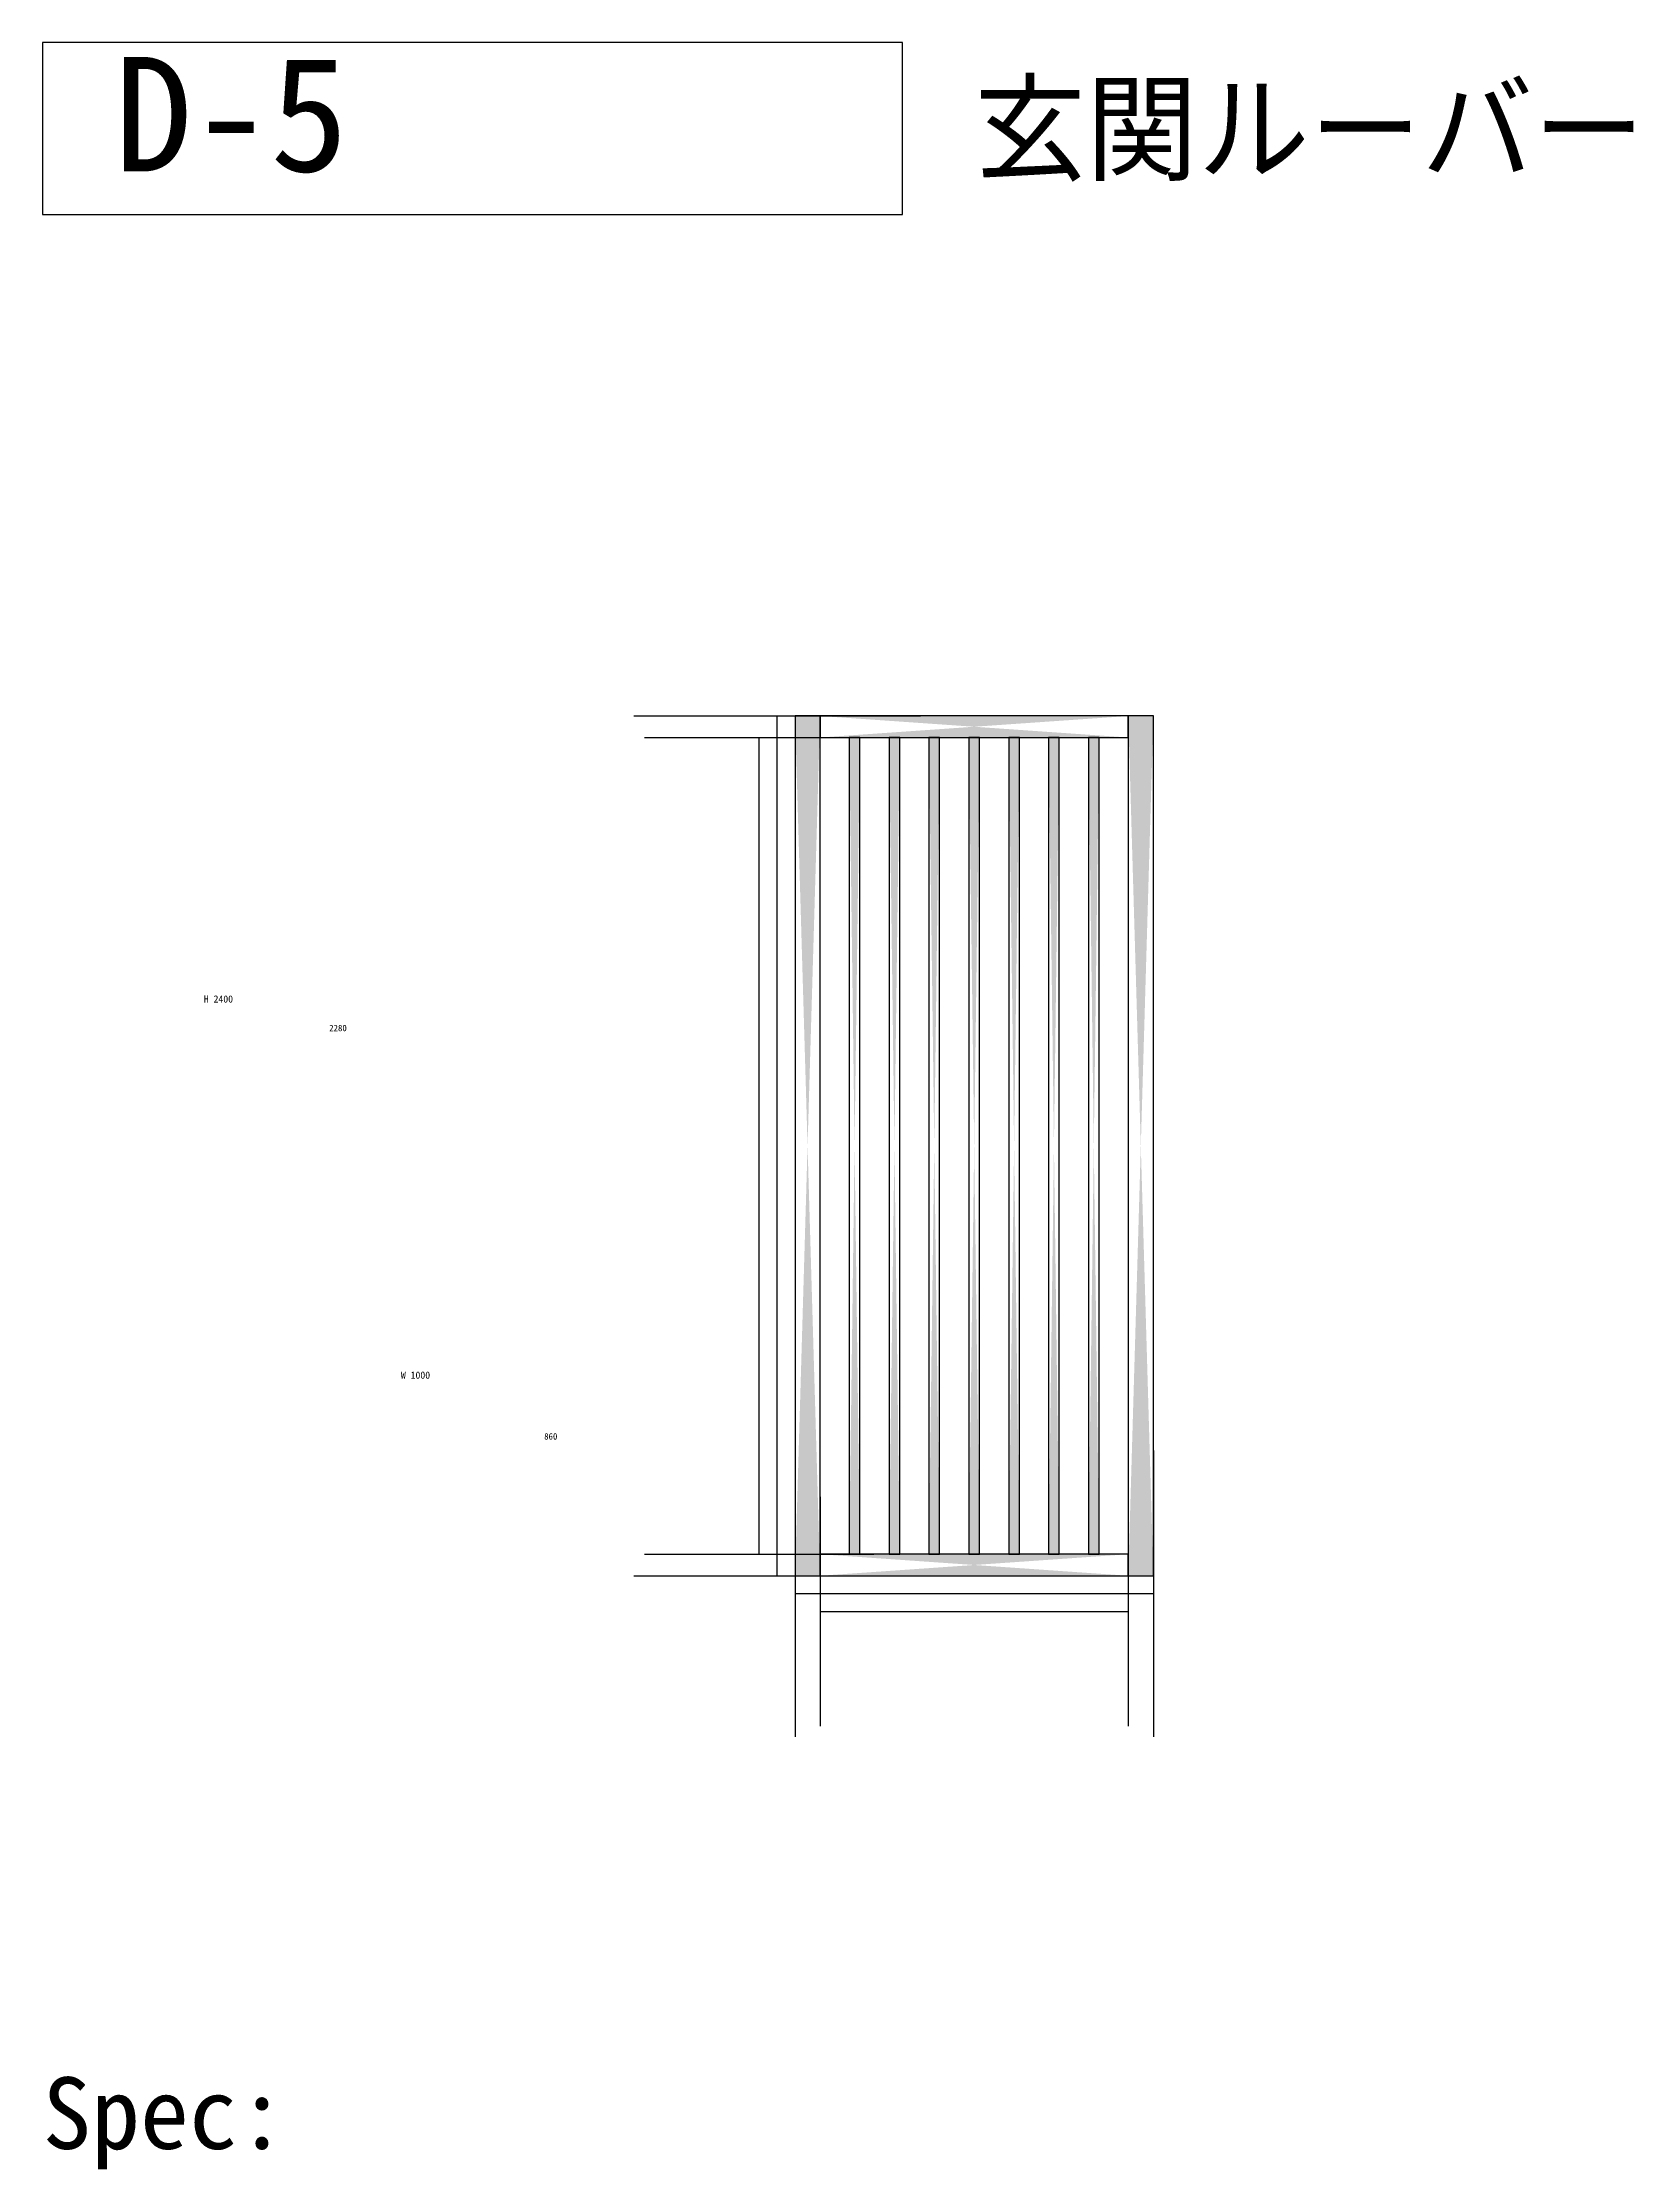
# Model space of a CAD drawing. Header units: millimetres. Extents: x 0 to 376, y -16 to 280.
# Drawn here: x 140 to 251, y 132.1 to 280.5 of the extents above; entities that cross this region are included whole.
import ezdxf

# ---------------------------------------------------------------- set-up
doc = ezdxf.new("R2010")
doc.units = ezdxf.units.MM
for name, color, linetype in [('0-2', 7, 'CONTINUOUS'), ('0-E', 7, 'CONTINUOUS'), ('8-0', 4, 'CONTINUOUS'), ('8-1', 7, 'CONTINUOUS'), ('8-F', 4, 'CONTINUOUS')]:
    doc.layers.add(name, color=color, linetype=linetype)

msp = doc.modelspace()

# ---------------------------------------------------------------- linework, layer by layer
at = {"layer": '0-2'}
for p, q in [((194.25, 233.5), (192.5, 233.5)), ((192.5, 233.5), (192.5, 173.5)), ((194.25, 173.5), (194.25, 233.5)), ((215.75, 233.5), (194.25, 233.5)), ((194.25, 233.5), (194.25, 232)), ((217.5, 233.5), (215.75, 233.5)), ((215.75, 233.5), (215.75, 173.5)), ((215.75, 232), (215.75, 233.5)), ((217.5, 173.5), (217.5, 233.5)), ((194.25, 232), (215.75, 232)), ((197.03, 232), (196.28, 232)), ((196.28, 232), (196.28, 175)), ((197.03, 175), (197.03, 232)), ((199.81, 232), (199.06, 232)), ((199.06, 232), (199.06, 175)), ((199.81, 175), (199.81, 232)), ((202.59, 232), (201.84, 232)), ((201.84, 232), (201.84, 175)), ((202.59, 175), (202.59, 232)), ((205.38, 232), (204.62, 232)), ((204.62, 232), (204.62, 175)), ((205.38, 175), (205.38, 232)), ((208.16, 232), (207.41, 232)), ((207.41, 232), (207.41, 175)), ((208.16, 175), (208.16, 232)), ((210.94, 232), (210.19, 232)), ((210.19, 232), (210.19, 175)), ((210.94, 175), (210.94, 232)), ((213.72, 232), (212.97, 232)), ((212.97, 232), (212.97, 175)), ((213.72, 175), (213.72, 232)), ((215.75, 175), (194.25, 175)), ((194.25, 175), (194.25, 173.5)), ((196.28, 175), (197.03, 175)), ((199.06, 175), (199.81, 175)), ((201.84, 175), (202.59, 175)), ((204.62, 175), (205.38, 175)), ((207.41, 175), (208.16, 175)), ((210.19, 175), (210.94, 175)), ((212.97, 175), (213.72, 175)), ((215.75, 173.5), (215.75, 175)), ((192.5, 173.5), (194.25, 173.5)), ((194.25, 173.5), (215.75, 173.5)), ((215.75, 173.5), (217.5, 173.5))]:
    msp.add_line(p, q, dxfattribs=at)
at = {"layer": '0-E', "color": 150}
for points in [[(192.5, 173.5), (194.25, 173.5), (194.25, 233.5), (192.5, 233.5)], [(194.25, 232), (215.75, 232), (215.75, 233.5), (194.25, 233.5)], [(215.75, 173.5), (217.5, 173.5), (217.5, 233.5), (215.75, 233.5)], [(194.25, 173.5), (215.75, 173.5), (215.75, 175), (194.25, 175)]]:
    msp.add_solid(points, dxfattribs=at)
at = {"layer": '0-E', "color": 180}
for points in [[(196.28, 175), (197.03, 175), (197.03, 232), (196.28, 232)], [(199.06, 175), (199.81, 175), (199.81, 232), (199.06, 232)], [(201.84, 175), (202.59, 175), (202.59, 232), (201.84, 232)], [(204.62, 175), (205.38, 175), (205.38, 232), (204.62, 232)], [(207.41, 175), (208.16, 175), (208.16, 232), (207.41, 232)], [(210.19, 175), (210.94, 175), (210.94, 232), (210.19, 232)], [(212.97, 175), (213.72, 175), (213.72, 232), (212.97, 232)]]:
    msp.add_solid(points, dxfattribs=at)
at = {"layer": '8-0'}
for p, q in [((200, 280.5), (140, 280.5)), ((140, 280.5), (140, 268.5)), ((200, 268.5), (200, 280.5)), ((140, 268.5), (200, 268.5))]:
    msp.add_line(p, q, dxfattribs=at)
at = {"layer": '8-1'}
for p, q in [((217.5, 233.5), (192.5, 233.5)), ((192.5, 233.5), (192.5, 173.5)), ((217.5, 173.5), (217.5, 233.5)), ((192.5, 173.5), (217.5, 173.5))]:
    msp.add_line(p, q, dxfattribs=at)
at = {"layer": '8-F'}
for p, q in [((181.25, 233.5), (201.25, 233.5)), ((191.25, 173.5), (191.25, 233.5)), ((182, 232), (198, 232)), ((190, 175), (190, 232)), ((192.5, 182.25), (192.5, 162.25)), ((217.5, 182.25), (217.5, 162.25)), ((194.25, 179), (194.25, 163)), ((215.75, 179), (215.75, 163)), ((182, 175), (198, 175)), ((181.25, 173.5), (201.25, 173.5)), ((192.5, 172.25), (217.5, 172.25)), ((194.25, 171), (215.75, 171))]:
    msp.add_line(p, q, dxfattribs=at)

# ---------------------------------------------------------------- texts
at = {"layer": '8-0'}
for s, height, p in [('D-5', 8, (145, 271.5)), ('玄関ルーバー', 6, (205, 271.5)), ('Spec:', 5, (140, 133.5))]:
    msp.add_text(s, height=height, dxfattribs=at).set_placement(p)
at = {"layer": '8-F'}
for s, height, p in [('H 2400', 0.5, (151.25, 213.5)), ('2280', 0.45, (160, 211.5)), ('W 1000', 0.5, (165, 187.25)), ('860', 0.45, (175, 183))]:
    msp.add_text(s, height=height, dxfattribs=at).set_placement(p)

doc.saveas('drawing.dxf')
